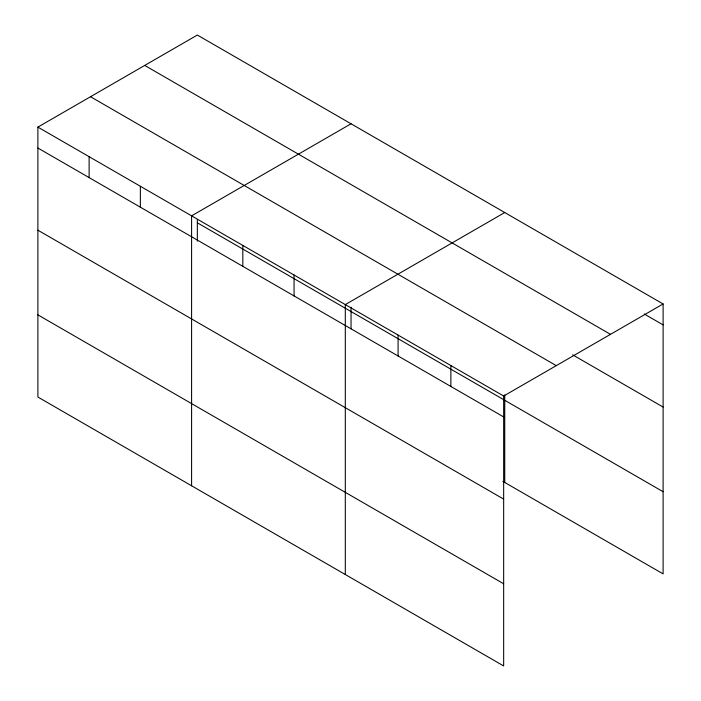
<?xml version="1.0" encoding="UTF-8"?>
<svg xmlns="http://www.w3.org/2000/svg" width="701" height="701" viewBox="0 0 701 701"><rect width="100%" height="100%" fill="white"/><g stroke="black" fill="none" stroke-linecap="round" stroke-linejoin="round"><path stroke-width="1.05" d="M503.66 499.112L503.66 396.021L37.889 127.109L37.889 397.038L503.66 665.95L503.66 499.112L37.889 230.2M502.88 481.385L663.111 573.891L663.111 303.962L197.34 35.05L37.889 127.109M351.043 123.788L191.592 215.847L191.592 485.775M504.746 212.534L345.304 304.584L345.304 574.522M503.66 396.021L663.111 303.962M644.254 313.995L663.111 324.878M144.721 65.43L610.492 334.342M572.621 354.811L663.111 407.053M90.508 96.729L556.279 365.642M197.34 222.804L663.111 491.716M37.889 148.025L503.66 416.937M37.889 314.863L503.66 583.775M504.746 394.865L504.746 482.463M450.874 365.545L450.874 386.461M398.089 335.06L398.089 355.985M351.043 307.204L351.043 328.848M294.061 275.011L294.061 295.927M242.826 245.429L242.826 266.345M197.34 219.553L197.34 241.188M140.358 186.264L140.358 207.189M89.123 156.682L89.123 177.607"/></g></svg>
